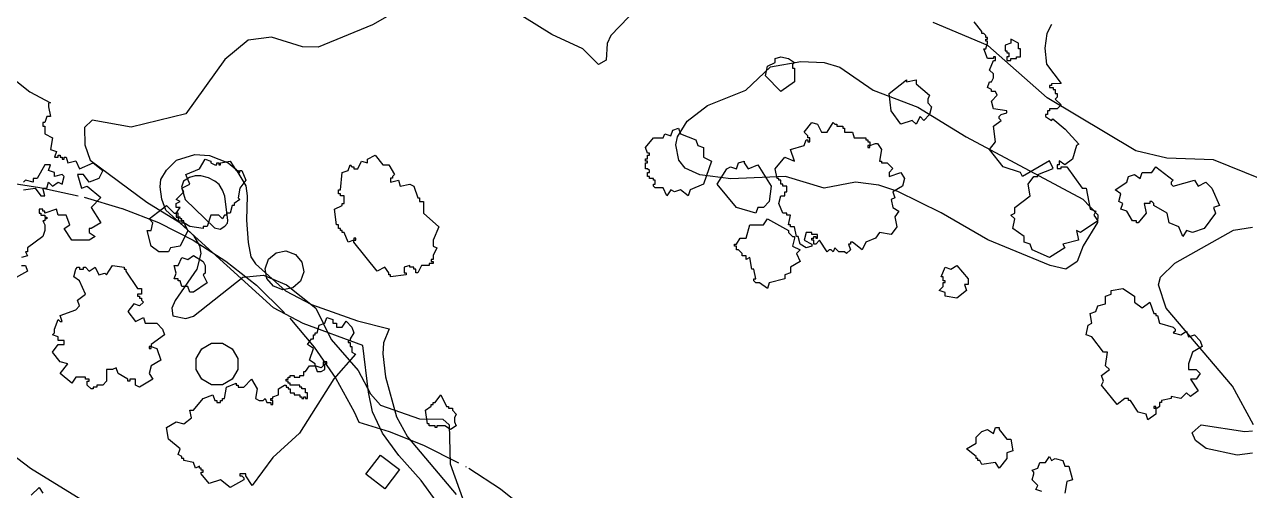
# Model space of a CAD drawing. Header units: metres. Extents: x -400 to 800, y -650 to 500.
# Drawn here: x 329.3 to 487.8, y 303.6 to 363.9 of the extents above; entities that cross this region are included whole.
import ezdxf

# ---------------------------------------------------------------- set-up
doc = ezdxf.new("R2010")
doc.units = ezdxf.units.M
doc.header["$LTSCALE"] = 2
doc.linetypes.add('DASHDOT', pattern=[3.556, 2.54, -0.508, 0, -0.508])
for name, color, linetype in [('SITE-BLDG-EXIST', 7, 'CONTINUOUS'), ('SITE-PATH', 84, 'CONTINUOUS'), ('SITE-SETBACK-WATER', 1, 'DASHDOT'), ('SITE-TREE-CANOPY', 94, 'CONTINUOUS'), ('TOPO-CONTOUR-MINOR', 9, 'CONTINUOUS')]:
    doc.layers.add(name, color=color, linetype=linetype)

msp = doc.modelspace()

# ---------------------------------------------------------------- linework, layer by layer
at = {"layer": 'SITE-BLDG-EXIST'}
msp.add_lwpolyline([(375.37, 308.19), (377.83, 306.32), (375.95, 303.84), (373.48, 305.71)], close=True, dxfattribs=at)
at = {"layer": 'SITE-PATH'}
for points in [[(384.53, 299.56), (380.63, 304.9), (377.73, 308.15), (375.61, 311.01), (374.35, 313.79), (373.82, 316.32), (373.09, 322.36), (365.38, 325.22), (361.54, 327.22), (347.57, 339.88), (347.09, 341.31), (346.87, 342.91), (346.94, 343.83), (347.69, 345.05), (348.99, 346.33), (351.34, 347.1), (353.25, 346.96), (355.64, 346.01), (356.67, 345.2), (357.94, 343.03), (358.11, 341.74), (358.01, 338.59), (358.23, 335.7), (358.58, 333.85), (359.18, 332.92), (363.08, 329.44), (366.44, 327.67), (372.39, 325.58), (376.5, 324.54), (375.74, 322.7), (375.67, 321.29), (376, 318.33), (377.42, 313.15), (378.86, 310.55), (385.18, 303.08)], [(314.2, 318.55), (330.1, 306.5), (346.11, 296.61)]]:
    msp.add_lwpolyline(points, dxfattribs=at)
msp.add_lwpolyline([(351.37, 344.33), (350.64, 344.1), (349.89, 343.61), (349.63, 342.87), (350.11, 341.27), (353.88, 337.6), (354.62, 337.4), (355.24, 337.82), (355.55, 338.19), (355.62, 338.56), (355.22, 341.71), (354.92, 342.45), (354.5, 343.19), (353.95, 343.63), (353.1, 344.06), (352.12, 344.32)], close=True, dxfattribs=at)
at = {"layer": 'SITE-SETBACK-WATER'}
msp.add_lwpolyline([(326.6, 343.55), (331.3, 342.82), (337.01, 341.55), (341.93, 340.09), (346.63, 338.28), (351.12, 336), (355.37, 333.29), (359.32, 330.16), (363.63, 325.91), (366.8, 322.15), (369.59, 318.1), (371.96, 313.79), (372.55, 312.43), (376.5, 311.26), (380.94, 309.47), (386.8, 306.51), (390.89, 303.83), (396.56, 299.27)], dxfattribs=at)
at = {"layer": 'SITE-TREE-CANOPY'}
for points in [[(462.18, 363.92), (461.58, 362.72), (461.32, 360.85), (461.57, 358.75), (463.43, 356.26), (462.18, 356.24), (462.18, 355.99), (461.93, 355.99), (461.93, 355.75), (462.43, 355.75), (462.43, 355.49), (462.68, 355.49), (462.68, 354.99), (462.93, 354.99), (462.93, 354.49), (462.68, 354.25), (463.43, 353.49), (462.93, 352.99), (461.93, 352.99), (461.93, 352.74), (461.68, 352.74), (461.68, 352.24), (461.43, 352.24), (461.43, 351.99), (462.18, 351.49), (462.37, 351.71), (463.97, 350.35), (465.73, 348.4), (465.43, 348.24), (464.93, 346.49), (463.93, 345.75), (463.18, 346.25), (463.18, 345.75), (462.93, 345.75), (462.93, 345.25), (463.43, 345.25), (463.43, 345.49), (464.18, 345.49), (466.18, 342.74), (466.68, 342.74), (467.18, 340), (467.93, 339.74), (467.68, 339.24), (468.18, 338.49), (465.93, 336.99), (465.43, 337.24), (465.68, 335.99), (463.68, 335.49), (463.93, 334.99), (461.93, 333.75), (459.68, 334.75), (459.43, 335.49), (458.68, 335.75), (458.68, 336.49), (457.18, 337.49), (457.43, 338.74), (456.93, 339.24), (457.43, 339.5), (457.43, 340.24), (459.43, 341.74), (459.18, 343.25), (459.93, 344.25), (460.43, 344.25), (460.43, 344.49), (462.43, 345.25), (461.93, 346.25), (458.43, 344.25), (458.18, 344.75), (455.93, 345.49), (454.18, 347.74), (454.93, 348.74), (454.68, 350.74), (455.68, 351.49), (455.43, 351.74), (455.43, 351.99), (455.68, 352.24), (456.43, 352.49), (456.43, 352.75), (454.68, 352.99), (454.43, 353.99), (455.18, 354.75), (454.93, 355.25), (454.43, 355.25), (454.43, 355.49), (453.93, 355.74), (454.18, 356.49), (454.43, 356.49), (454.68, 356.99), (454.68, 357.5), (454.18, 358), (454.68, 359.24), (454.93, 359.24), (454.93, 359.74), (454.68, 359.74), (454.68, 359.5), (453.93, 359.5), (453.43, 360.74), (453.68, 360.74), (453.93, 361.49), (453.93, 361.74), (453.68, 361.74), (453.68, 361.99), (453.93, 361.99), (453.93, 362.24), (453.68, 362.24), (453.68, 362.49), (453.43, 362.75), (453.18, 362.75), (453.18, 362.99), (452.18, 364.25)], [(325.66, 358.59), (329.99, 355.18), (332.68, 353.78), (332.43, 353.74), (332.43, 353.24), (332.68, 352), (332.18, 352), (331.93, 351.24), (331.68, 351.24), (331.68, 350.74), (331.93, 350.74), (331.93, 349.74), (332.93, 349.24), (332.68, 347.75), (333.43, 347.49), (333.18, 346.75), (333.68, 346.75), (333.68, 346.99), (333.93, 346.99), (333.93, 346.75), (334.18, 346.75), (334.18, 346.49), (334.43, 346.49), (334.43, 346.75), (334.68, 346.75), (334.93, 345.99), (335.93, 346.25), (336.43, 345.24), (338.18, 345.99), (339.43, 344.99), (338.93, 343.99), (337.68, 343.5), (336.93, 344.49), (336.18, 344.49), (336.68, 342.74), (337.43, 343), (339.18, 341.5), (337.93, 340.24), (339.18, 338.25), (337.93, 337.49), (337.68, 337.49), (337.68, 336.99), (338.43, 336.49), (337.68, 335.99), (335.43, 335.99), (334.43, 337.49), (335.18, 337.99), (334.68, 339.24), (333.68, 339.24), (333.43, 339.99), (331.93, 339.49), (331.93, 339.74), (331.68, 339.74), (331.68, 339.99), (331.18, 339.99), (331.18, 339.49), (331.43, 339.49), (331.43, 339.24), (331.93, 339.24), (331.93, 338.99), (332.18, 338.99), (332.18, 338.74), (331.93, 338.74), (331.93, 338.49), (331.68, 338.49), (331.93, 337.99), (331.93, 337.25), (331.68, 336.49), (329.68, 334.99), (329.68, 334.49), (329.43, 334.49), (329.68, 333.99), (328.93, 333.74)], [(329.18, 342.5), (330.68, 342.74), (331.43, 341.74), (331.93, 341.74), (331.68, 342.74), (332.18, 342.74), (332.43, 343.5), (332.93, 343), (333.68, 343.5), (334.18, 343.24), (334.43, 344.24), (334.18, 344.49), (333.18, 344.24), (333.18, 344.74), (332.43, 344.99), (332.68, 345.75), (331.93, 345.75), (330.93, 343.99), (330.43, 343.99), (330.43, 343.49), (329.43, 343.74), (329.18, 343.49)], [(328.93, 332.74), (329.43, 332.74), (329.68, 332), (327.43, 330.74)], [(460.93, 303.49), (460.18, 303.74), (460.43, 304.25), (459.68, 304.99), (459.93, 305.75), (459.93, 305.99), (459.68, 306.25), (460.43, 306.49), (460.68, 307.24), (461.43, 307.24), (461.93, 307.99), (462.18, 307.49), (462.68, 307.74), (463.68, 307.49), (463.93, 306.75), (464.43, 306.75), (464.93, 304.99), (464.18, 304.75), (463.93, 303.24)], [(330.18, 303), (331.18, 304), (331.68, 303.24)]]:
    msp.add_lwpolyline(points, dxfattribs=at)
for points in [[(456.93, 361.49), (456.18, 361.24), (456.18, 360.5), (456.43, 360.5), (456.43, 360.24), (456.68, 360.24), (456.68, 359.74), (456.43, 359.74), (456.43, 359.24), (456.93, 359.24), (456.93, 359.5), (457.68, 359.5), (457.68, 359.74), (458.18, 359.74), (458.18, 360.74), (457.93, 360.74), (457.93, 361.49), (456.93, 361.99)], [(428.68, 358.24), (428.93, 358.24), (428.93, 356.5), (427.18, 355.24), (425.18, 357.24), (425.43, 358.5), (426.43, 359), (426.43, 359.49), (427.18, 359.74), (428.18, 359.49), (428.93, 359), (428.68, 358.74)], [(444.68, 356.24), (446.43, 354.75), (446.18, 354.25), (446.18, 353.75), (446.68, 353.25), (446.43, 352.25), (445.68, 351.49), (445.18, 351.99), (444.68, 350.99), (444.18, 351.49), (442.68, 350.99), (441.43, 352.75), (441.18, 354.99), (443.43, 356.74), (443.43, 356.49), (444.68, 356.74)], [(416.18, 348.99), (416.43, 348.24), (417.18, 348), (417.18, 346.74), (418.18, 346.24), (417.18, 343.25), (415.43, 342.49), (415.18, 341.75), (414.18, 342.49), (413.43, 342.25), (412.93, 342.49), (412.43, 341.75), (411.93, 342.75), (410.93, 342.75), (410.68, 342.99), (410.68, 343.25), (410.93, 343.25), (410.93, 343.74), (410.68, 343.74), (410.68, 343.99), (410.18, 343.99), (410.18, 344.24), (409.93, 344.24), (409.93, 344.74), (410.18, 344.74), (410.18, 344.99), (409.93, 345.24), (409.68, 345.24), (409.68, 346), (409.93, 346), (409.93, 346.24), (409.68, 346.24), (409.68, 346.5), (409.93, 346.5), (409.93, 347), (410.18, 347), (410.18, 347.24), (409.93, 347.24), (409.68, 348), (410.68, 349.24), (411.93, 349.24), (412.18, 349.74), (412.93, 349.49), (413.18, 350.24), (413.93, 350.49), (414.18, 349.74)], [(439.43, 348.5), (439.68, 348.5), (440.18, 347.74), (439.93, 346.24), (440.18, 346.24), (440.18, 345.99), (440.93, 345.99), (441.68, 345.25), (441.18, 344.75), (441.18, 344.25), (442.68, 344.75), (443.18, 343.99), (442.93, 342.99), (441.68, 342.25), (441.93, 341.49), (441.43, 341.24), (441.68, 340.24), (442.43, 339.74), (441.93, 339), (442.18, 337.74), (441.43, 336.74), (439.93, 336.99), (439.43, 336.24), (438.18, 335.74), (437.68, 334.75), (436.43, 335.74), (436.18, 335.74), (436.18, 335.49), (435.93, 335.49), (436.18, 334.75), (435.68, 334.25), (435.43, 334.49), (434.68, 334.49), (434.18, 334.99), (433.93, 334.49), (433.68, 334.75), (433.43, 334.75), (433.18, 334.49), (432.18, 335.99), (431.68, 335.49), (431.43, 335.49), (431.43, 335.99), (431.18, 335.99), (431.18, 336.24), (431.43, 336.24), (431.43, 336.49), (431.68, 336.49), (431.68, 336.24), (431.93, 336.24), (431.93, 336.74), (431.18, 336.74), (431.18, 337), (430.43, 337), (430.18, 335.99), (431.18, 335.49), (431.18, 335.24), (430.43, 334.99), (429.68, 335.49), (429.43, 336.49), (429.18, 336.49), (428.93, 337.74), (428.43, 337.74), (428.43, 338), (428.18, 338), (428.43, 339.24), (427.93, 339.24), (427.93, 339.5), (427.43, 339.5), (426.93, 340.74), (427.18, 341.75), (427.68, 341.75), (427.68, 342.25), (427.93, 342.25), (427.93, 342.99), (427.43, 342.99), (427.43, 343.25), (427.18, 343.25), (427.18, 343.75), (426.93, 343.75), (426.93, 343.99), (426.68, 343.99), (426.43, 345.24), (427.68, 346.74), (428.93, 346.24), (428.43, 347.74), (430.18, 348.24), (430.43, 349), (430.68, 349), (430.68, 348.74), (430.93, 348.74), (430.93, 349.24), (430.68, 349.24), (430.68, 349.5), (430.18, 349.99), (431.18, 351.24), (431.93, 350.99), (432.43, 349.99), (433.18, 349.99), (433.93, 351.24), (434.18, 350.99), (434.43, 350.99), (434.43, 350.74), (435.18, 350.74), (435.18, 350.49), (435.43, 350.49), (435.43, 349.99), (436.43, 349.99), (436.68, 349.24), (438.18, 349.24), (438.18, 349), (438.43, 349), (438.43, 348.74), (438.68, 348.74), (438.68, 348.24)], [(438.43, 348.24), (438.43, 348), (438.68, 348), (438.68, 348.24)], [(349.43, 340.24), (348.93, 340.24), (348.93, 340.74), (349.43, 340.99), (348.93, 341.24), (349.93, 342.24), (349.68, 342.74), (350.68, 343.24), (350.18, 344.5), (351.93, 345.24), (352.68, 346.49), (353.43, 346.24), (353.43, 345.99), (353.93, 345.74), (354.18, 345.74), (354.18, 345.99), (354.43, 345.99), (354.43, 345.74), (354.68, 345.74), (354.68, 345.99), (355.93, 346.24), (356.68, 345), (356.93, 345), (356.93, 344.74), (357.18, 344.74), (357.18, 345), (357.43, 345), (357.93, 343.74), (357.18, 342.74), (356.93, 341.49), (357.18, 341.24), (356.43, 340.74), (356.43, 340.49), (356.18, 340.49), (355.93, 339.49), (355.43, 339.49), (355.43, 339.25), (355.18, 339.25), (354.93, 338.75), (354.43, 339.25), (353.43, 339.25), (352.93, 337.75), (352.43, 337.75), (352.43, 337.49), (350.68, 337.75), (349.93, 338.25), (349.93, 338.49), (349.68, 338.49), (349.68, 338.75), (349.43, 338.75), (349.43, 338.99), (349.18, 338.99), (349.18, 339.49), (348.93, 339.49)], [(371.18, 335.74), (370.68, 336.99), (370.43, 336.99), (370.43, 337.24), (370.18, 337.24), (370.18, 337.49), (369.93, 337.49), (369.93, 337.99), (369.68, 337.99), (369.43, 339.99), (370.43, 340.49), (370.43, 340.75), (370.68, 340.75), (370.68, 341.74), (370.18, 341.74), (370.18, 341.99), (369.93, 341.99), (369.93, 342.49), (370.18, 342.49), (370.43, 344.74), (371.18, 345), (371.43, 345.74), (371.68, 345.5), (371.93, 345.5), (371.93, 345.24), (372.43, 345.24), (372.93, 346.24), (373.68, 346), (373.68, 346.49), (374.68, 346.99), (375.68, 345.74), (376.43, 345.74), (377.18, 344.5), (376.93, 344.24), (376.93, 344), (376.68, 344), (376.68, 343.5), (377.68, 343.74), (377.93, 342.99), (379.18, 343.24), (379.68, 342.99), (380.18, 341.49), (380.43, 341.49), (380.43, 340.99), (380.93, 340.99), (380.93, 339.49), (382.93, 337.74), (382.18, 336), (382.18, 335.24), (382.68, 335), (382.18, 334), (382.18, 333.49), (381.93, 333.49), (381.93, 333.24), (382.18, 333.24), (382.18, 332.99), (381.68, 332.99), (381.68, 332.74), (380.68, 332.74), (380.18, 331.75), (379.93, 331.75), (379.93, 332.24), (379.68, 332.24), (379.68, 332.49), (379.18, 332.49), (379.18, 332.74), (378.43, 332.49), (378.43, 331.75), (378.68, 331.75), (378.68, 331.49), (376.68, 331.25), (376.68, 331.49), (376.43, 331.49), (376.43, 331.75), (375.93, 332.49), (374.93, 331.99), (371.93, 335.74), (371.93, 336)], [(422.93, 345.24), (424.18, 345.74), (425.93, 342.99), (425.68, 340.99), (424.93, 340.24), (424.18, 340.24), (423.93, 339.49), (421.43, 340.24), (418.93, 343.25), (420.18, 345.24), (420.68, 345.49), (421.43, 345.24), (421.68, 345.99), (422.43, 346.24), (422.43, 345.99)], [(477.93, 343.74), (477.68, 343.49), (477.68, 343.24), (477.93, 342.99), (480.68, 343.74), (481.18, 342.99), (482.18, 343.49), (482.93, 342.74), (483.93, 340.5), (483.18, 340.24), (483.43, 339.5), (481.93, 337.49), (480.43, 336.99), (479.68, 337.25), (479.18, 336.49), (478.68, 337.74), (477.43, 338.24), (477.18, 339.5), (475.43, 340.5), (475.43, 340.74), (475.18, 341), (474.93, 341), (474.93, 340.74), (474.18, 340.74), (474.43, 339.5), (473.43, 338.24), (473.18, 338.24), (473.18, 338.49), (472.68, 338.49), (471.93, 339.74), (471.18, 340), (471.43, 340.74), (470.93, 341), (471.18, 341.99), (470.43, 342.49), (471.93, 343.49), (472.18, 344.25), (472.93, 344.49), (473.68, 343.99), (473.93, 344.75), (475.18, 344.75), (475.68, 345.49)], [(348.93, 338.99), (349.18, 338.99), (349.18, 338.49), (349.68, 338.49), (349.68, 338.25), (349.93, 338.25), (350.43, 337.25), (349.43, 335.24), (348.18, 334.99), (347.93, 334.5), (346.68, 334.5), (345.68, 335.24), (345.18, 337.25), (345.68, 337.25), (345.93, 338.25), (345.43, 338.75), (347.68, 340.49), (348.68, 339.49), (348.93, 339.49)], [(428.68, 336.49), (428.93, 336.49), (428.93, 336.24), (428.68, 335.24), (429.68, 334.75), (429.18, 334.25), (429.68, 333.25), (428.43, 332.49), (428.43, 331.75), (427.68, 331.49), (427.68, 330.99), (425.68, 330.49), (425.43, 329.74), (424.43, 330.49), (423.93, 330.49), (423.68, 330.74), (423.68, 330.99), (423.93, 330.99), (423.68, 332.25), (423.43, 332.25), (423.18, 333.75), (422.68, 333.49), (422.68, 333.99), (422.18, 333.99), (422.18, 334.25), (421.68, 334.74), (421.43, 334.74), (421.43, 335.24), (421.18, 335.24), (421.18, 335.49), (421.43, 335.49), (421.93, 336.24), (422.68, 336.24), (423.18, 338), (424.93, 338), (425.43, 338.74), (428.18, 337.24), (428.18, 337)], [(372.18, 336), (372.18, 336.24), (371.93, 336.24), (371.93, 336)], [(360.43, 332.29), (360.86, 333.52), (361.85, 334.35), (363.13, 334.6), (364.35, 334.16), (365.2, 333.17), (365.43, 331.89), (365, 330.67), (364.01, 329.84), (362.73, 329.59), (361.51, 330.03), (360.67, 331.02)], [(352.43, 333.24), (352.68, 332.74), (352.68, 331.74), (352.43, 331.49), (352.93, 330.49), (351.18, 329.25), (350.68, 329.25), (350.43, 329.99), (349.68, 329.99), (349.43, 330.74), (349.18, 330.74), (349.18, 330.99), (348.68, 330.99), (348.93, 331.74), (348.68, 332.74), (349.18, 332.74), (349.68, 333.74), (350.43, 333.5), (351.18, 334)], [(346.43, 322), (346.93, 320.49), (345.68, 319.75), (345.43, 318.75), (345.93, 317.99), (344.18, 316.99), (343.68, 317.25), (343.68, 317.99), (342.93, 317.99), (342.93, 317.75), (342.68, 317.75), (342.68, 317.99), (341.43, 318.75), (341.18, 319.49), (340.68, 319.25), (339.93, 319.25), (339.93, 317.75), (339.43, 317.25), (338.68, 317.25), (338.68, 316.99), (338.18, 316.99), (338.18, 316.75), (337.93, 316.75), (337.43, 317.25), (337.43, 317.75), (337.68, 317.75), (337.68, 317.99), (337.18, 317.99), (337.18, 318.25), (335.93, 318.25), (335.43, 317.49), (333.93, 318.75), (334.93, 319.99), (333.93, 320.24), (332.93, 321.5), (333.68, 322.5), (334.43, 322.5), (334.43, 323), (333.68, 323), (333.68, 323.5), (332.93, 323.74), (333.18, 324), (333.18, 324.49), (333.68, 325.74), (333.93, 325.49), (334.18, 325.49), (333.93, 326.25), (335.93, 326.99), (336.43, 327.49), (336.18, 328.25), (337.18, 328.99), (336.43, 330.74), (335.68, 331.24), (335.93, 332.24), (336.18, 332.5), (336.43, 332.5), (336.43, 332.24), (336.68, 332.24), (336.93, 332.24), (336.93, 332.5), (337.18, 332.5), (337.68, 332), (338.43, 332.5), (338.93, 331.5), (339.68, 331.74), (339.93, 331.5), (340.68, 332.74), (342.18, 332.5), (342.18, 332.24), (342.43, 332.24), (342.43, 332), (343.93, 329.74), (344.43, 329.74), (344.43, 328.99), (343.93, 328.99), (343.93, 328.75), (344.18, 328.75), (344.18, 328.49), (344.43, 328.49), (344.43, 328.25), (344.68, 327.99), (344.18, 327.49), (343.43, 327.75), (342.68, 326.75), (343.68, 325.49), (344.68, 325.99), (344.93, 325.24), (346.43, 325.24), (347.18, 324.5), (347.43, 323.74), (345.68, 322.5), (345.68, 322.24)], [(451.43, 331), (451.43, 330.24), (450.93, 330.24), (451.18, 329.5), (449.93, 328.5), (448.43, 328.74), (448.43, 329.24), (447.68, 329.5), (448.18, 330), (448.18, 330.5), (448.43, 330.5), (448.43, 330.74), (448.18, 330.74), (448.18, 331.24), (447.93, 331.24), (448.43, 332.49), (449.18, 332.24), (449.93, 332.74)], [(475.68, 313.49), (474.68, 312.74), (474.43, 313.49), (473.43, 313.74), (472.43, 315.25), (472.18, 315.25), (472.18, 315.49), (471.68, 315.49), (470.68, 314.75), (468.68, 317.25), (468.93, 317.74), (468.68, 318.49), (469.68, 319.24), (469.18, 319.74), (469.43, 321.5), (468.93, 321.5), (467.43, 323.49), (466.68, 323.74), (466.93, 324.99), (467.43, 325.25), (467.18, 326.49), (467.93, 326.75), (468.18, 327.49), (469.18, 327.74), (469.18, 328.74), (469.93, 329), (469.93, 329.5), (471.43, 329.74), (472.93, 328.74), (472.93, 327.99), (473.93, 327.25), (474.93, 327.99), (475.43, 326.49), (475.68, 326.49), (475.68, 326.25), (475.93, 326.25), (476.18, 325.25), (477.93, 324.75), (478.18, 324.49), (478.18, 324.24), (477.93, 323.99), (478.93, 323.74), (479.68, 324.24), (479.93, 323.49), (480.68, 323.74), (481.43, 322.99), (481.68, 322.24), (480.43, 321.5), (479.93, 320), (479.93, 319.24), (480.93, 319.24), (481.43, 318.74), (480.93, 317.99), (480.18, 317.99), (481.18, 316.49), (480.18, 315.75), (479.68, 316.25), (478.93, 315.49), (477.68, 315.75), (477.68, 315.49), (476.43, 315.25), (476.43, 314.99), (476.18, 314.99), (476.18, 314.49), (475.93, 314.24), (475.68, 314.24)], [(366.93, 319.99), (366.18, 320.49), (366.68, 321.99), (365.93, 322.49), (366.43, 323.24), (366.68, 323.24), (366.68, 323.74), (366.93, 323.74), (366.93, 324), (367.18, 324), (367.43, 325), (368.18, 325.24), (368.43, 326), (369.18, 325.74), (369.18, 325.24), (369.68, 325.24), (369.68, 324.74), (370.43, 324.74), (370.93, 325.5), (371.68, 324.74), (371.93, 324), (371.43, 323.24), (371.43, 322.99), (371.18, 322.99), (371.18, 322.74), (371.43, 322.74), (371.43, 322.24), (371.68, 322.24), (371.68, 321.49), (372.15, 321.26), (369.33, 318.04), (364.87, 311.04), (361.42, 307.89), (358.75, 304.27), (357.93, 305.5), (357.93, 305.74), (357.18, 305.74), (357.18, 305.5), (357.43, 305.5), (357.68, 305.24), (357.68, 305), (355.93, 304), (354.68, 305), (353.18, 304.5), (352.18, 305.74), (352.18, 305.99), (352.43, 305.99), (352.43, 306.24), (352.18, 306.24), (352.18, 306.49), (351.93, 306.49), (351.93, 306.74), (351.43, 306.49), (351.18, 307.24), (349.93, 307.49), (349.93, 307.75), (349.68, 307.75), (349.68, 307.99), (349.18, 308.25), (349.43, 308.99), (347.93, 310.25), (347.68, 311.74), (348.93, 312.5), (349.93, 312.24), (350.93, 313), (350.68, 314), (351.18, 314), (352.43, 315.5), (353.68, 315.99), (353.93, 315.24), (354.18, 315.24), (354.18, 315), (354.68, 315), (354.68, 315.24), (354.93, 315.24), (354.93, 315.5), (355.18, 315.5), (355.43, 316.99), (356.68, 317.49), (356.68, 317.24), (356.93, 317.24), (356.93, 316.99), (357.68, 316.99), (358.68, 317.99), (359.43, 316.74), (359.18, 315.5), (359.68, 315.24), (360.18, 315.24), (360.43, 315.5), (360.68, 315), (361.18, 315), (361.18, 314.74), (361.43, 314.74), (361.43, 315.24), (361.18, 315.24), (361.18, 315.5), (361.43, 315.5), (361.43, 315.74), (362.18, 316), (362.18, 316.74), (362.93, 317.24), (363.18, 317.24), (363.18, 316.99), (363.43, 316.99), (363.43, 316.74), (363.68, 316.74), (363.68, 316.24), (364.18, 316.24), (364.18, 316), (364.93, 316), (364.93, 315.74), (365.18, 315.74), (365.18, 315.5), (365.43, 315.5), (365.43, 315.74), (365.68, 315.74), (365.68, 315.5), (365.93, 315.5), (365.93, 316.24), (365.68, 316.24), (365.68, 316.74), (365.18, 316.74), (365.18, 316.99), (364.93, 316.99), (364.93, 317.24), (363.68, 317.24), (363.68, 317.49), (363.43, 317.49), (363.43, 317.74), (363.18, 317.74), (363.18, 317.99), (363.43, 317.99), (363.43, 318.25), (363.68, 318.25), (363.68, 318.49), (364.18, 318.49), (364.18, 318.25), (364.68, 318.25), (364.93, 318.25), (364.93, 318.49), (365.43, 318.49), (365.43, 318.99), (365.68, 318.99), (366.18, 319.75), (366.93, 319.75)], [(345.43, 322.24), (345.43, 322), (345.68, 322), (345.68, 322.24)], [(351.52, 320.7), (352.24, 321.95), (353.49, 322.67), (354.93, 322.67), (356.18, 321.95), (356.9, 320.69), (356.9, 319.25), (356.17, 318), (354.93, 317.28), (353.48, 317.28), (352.23, 318), (351.51, 319.26)], [(367.18, 318.99), (367.68, 318.99), (368.18, 319.25), (368.18, 319.99), (368.43, 319.99), (368.43, 320.25), (367.93, 320.25), (367.93, 319.75), (367.68, 319.49), (366.93, 319.75)], [(383.93, 314.49), (384.18, 314.49), (384.18, 314.24), (384.68, 314.24), (384.68, 313.99), (385.18, 313.49), (384.93, 312.99), (384.93, 312.49), (385.18, 311.99), (384.43, 311.49), (383.68, 311.99), (382.68, 311.99), (382.68, 311.75), (382.43, 311.75), (382.43, 311.99), (381.68, 311.99), (381.68, 312.25), (381.43, 312.25), (381.18, 313.99), (381.93, 314.5), (381.93, 314.74), (382.18, 314.74), (382.18, 315), (382.43, 315), (383.18, 316)], [(475.68, 314.49), (475.43, 314.49), (475.43, 314.24), (475.68, 314.24)], [(456.43, 310.24), (456.93, 310.24), (457.18, 308.74), (456.43, 308.49), (456.43, 307.74), (455.43, 306.49), (454.93, 307.24), (453.18, 306.99), (452.93, 307.49), (452.68, 307.49), (452.68, 307.74), (452.43, 307.74), (452.43, 307.99), (451.18, 309), (452.43, 309.74), (452.43, 310.5), (453.18, 311.24), (453.93, 311.5), (454.68, 311), (454.93, 311.74), (455.43, 311.74), (455.43, 311.5)]]:
    msp.add_lwpolyline(points, close=True, dxfattribs=at)
at = {"layer": 'TOPO-CONTOUR-MINOR'}
for points in [[(501.24, 372.54), (503.95, 361.45), (506.02, 358.43), (512.97, 352.38), (514.02, 350.37), (512.74, 347.35), (510.38, 344.73), (506.35, 343.1), (501.31, 342.86), (489.22, 343.95), (483.17, 346.41), (477.13, 346.59), (473.1, 347.56), (461.62, 354.4), (453.95, 361.17), (446.9, 364.18)], [(380.61, 367.5), (374.35, 363.88), (367.3, 360.96), (365.28, 361.03), (361.25, 362.27), (358.23, 361.87), (355.21, 359.36), (350.17, 352.35), (343.12, 350.63), (338.08, 351.51), (337.07, 350.57), (337.13, 348.35), (337.79, 346.34), (345.13, 340.93), (349.42, 338.28), (351.18, 336.58), (351.96, 335.26), (352.12, 334.25), (351.61, 332.23), (348.82, 328.2), (348.37, 327.19), (348.5, 326.19), (350.17, 325.85), (351.18, 326.15), (357.54, 331.22), (360.25, 331.45), (363.19, 330.22), (367.02, 327.19), (368.99, 323.16), (372.47, 319.13), (374.07, 316.11), (375.36, 314.65), (380.4, 312.87), (383.42, 312.82), (384.26, 312.08), (384.38, 307.04), (386.21, 302)], [(408.61, 366.08), (405.16, 362.46), (404.69, 361.45), (404.58, 359.29), (403.57, 358.74), (401.56, 360.77), (397.53, 362.62), (390.47, 367.02)], [(488.32, 312.08), (485.63, 317.12), (477.05, 327.19), (476.02, 330.22), (476.32, 331.22), (478.14, 333.01), (485.75, 337.27), (488.21, 337.66)], [(488.21, 308.44), (486.2, 308.18), (482.23, 309.06), (480.84, 310.06), (480.38, 311.07), (481.58, 312.08), (487.2, 311.23), (488.21, 311.31)]]:
    msp.add_lwpolyline(points, dxfattribs=at)
msp.add_lwpolyline([(425.83, 358.43), (429.77, 359.13), (432.79, 358.99), (434.81, 358.39), (439.1, 355.41), (444.88, 353.2), (451.14, 349.36), (466.27, 341.3), (468.18, 339.29), (468.14, 338.28), (466.28, 335.26), (465.53, 333.24), (464.03, 332.26), (462.01, 332.73), (453.95, 336.02), (447.91, 339.52), (442.3, 342.31), (439.85, 343.12), (436.82, 343.51), (432.79, 342.74), (427.76, 344.22), (420.7, 343.94), (416.67, 344.47), (414.81, 345.33), (413.98, 346.34), (413.57, 348.35), (413.78, 349.36), (415.06, 351.38), (417.68, 353.42), (422.64, 355.41)], close=True, dxfattribs=at)

doc.saveas('drawing.dxf')
